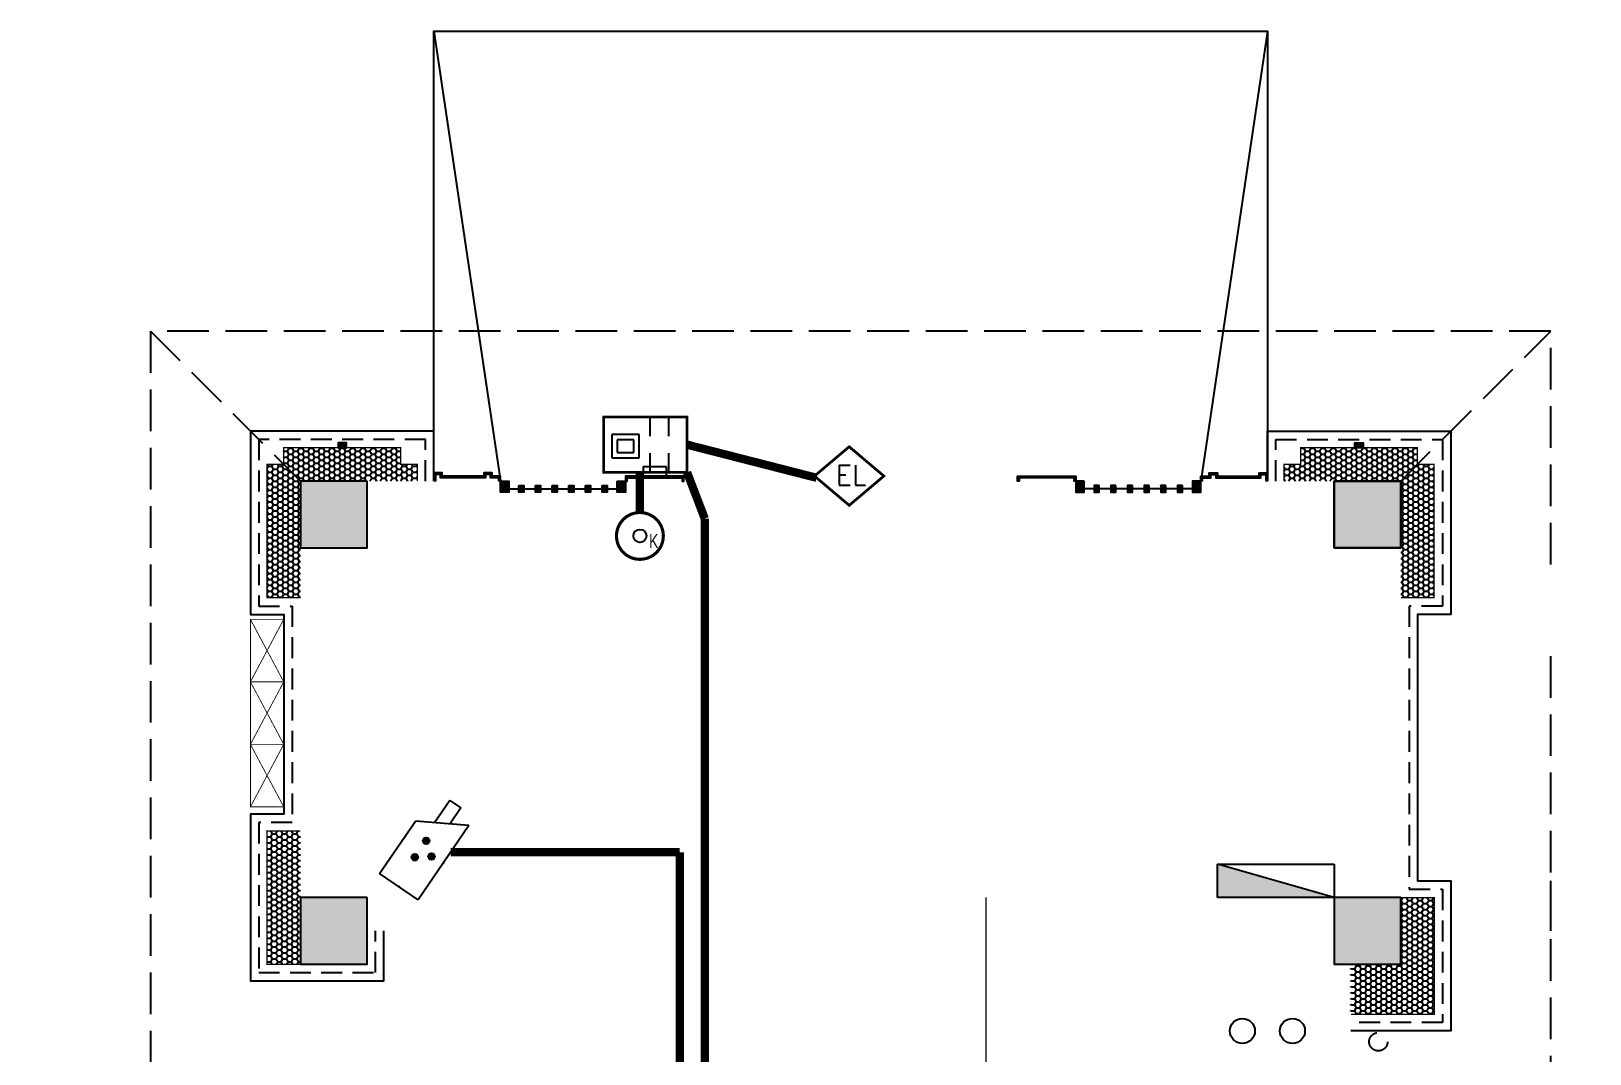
# Model space of a CAD drawing. Extents: x 3774419 to 4775970, y -926964 to 2266.
# Drawn here: x 4460757 to 4470105, y -729392 to -723255 of the extents above; entities that cross this region are included whole.
import ezdxf
from ezdxf.enums import TextEntityAlignment as Align

# ---------------------------------------------------------------- set-up
doc = ezdxf.new("R2010")
doc.units = 0
doc.header["$LTSCALE"] = 1000
doc.header["$MEASUREMENT"] = 0
doc.linetypes.add('DASH', pattern=[0.35, 0.25, -0.1])
doc.linetypes.add('HIDDEN', pattern=[0.375, 0.25, -0.125])
doc.layers.get('0').update_dxf_attribs({"linetype": 'CONTINUOUS'})
for name, color, linetype in [('!!电气', 1, 'CONTINUOUS'), ('A-EQPM-MECH', 191, 'CONTINUOUS'), ('EQUIP-安防', 3, 'CONTINUOUS'), ('EQUIP_消火栓', 7, 'CONTINUOUS'), ('VPIPE-消防', 1, 'TG_X'), ('VPIPE-给水', 3, 'TG_J'), ('VPIPE-雨水', 4, 'DASH'), ('WIRE-安防', 4, 'CONTINUOUS'), ('WIRE-消防', 4, 'CONTINUOUS'), ('修改标示', 212, 'CONTINUOUS'), ('卫生间', 6, 'CONTINUOUS'), ('电气', 6, 'CONTINUOUS'), ('看线', 185, 'CONTINUOUS'), ('立面', 73, 'CONTINUOUS'), ('立面-看线', 251, 'CONTINUOUS'), ('设备', 253, 'CONTINUOUS'), ('铝合金', 144, 'CONTINUOUS')]:
    doc.layers.add(name, color=color, linetype=linetype)
doc.layers.add('PUB_HATCH', color=8, linetype='CONTINUOUS', lineweight=9)
doc.layers.add('STAIR', color=252, linetype='CONTINUOUS', lineweight=20)
doc.styles.add('_TEL_DIM', font='SIMPLEX', dxfattribs={"width": 0.8, "height": 3.5, "bigfont": 'HZTXT'})
doc.styles.add('SM1', font='realsz.shx', dxfattribs={"width": 0.75, "bigfont": 'realhz.shx'})
doc.styles.get("Standard").update_dxf_attribs({"font": 'gbenor.shx', "bigfont": 'gbcbig.shx'})
doc.styles.add('TG_LINETYPE', font='SIMPLEX', dxfattribs={"width": 0.8, "height": 3, "bigfont": 'HZTXT'})
doc.linetypes.add('TG_J', pattern='A,2,-0.22,["J",TG_LINETYPE,S=0.1,R=0,X=-0.18,Y=-0.15],0', length=2.22)
doc.linetypes.add('TG_X', pattern='A,4,-0.3,["X",TG_LINETYPE,S=0.1,R=0,X=-0.23,Y=-0.15],0', length=4.3)
pattern_1 = [(45, (-879550.0308, -779765.5013), (-2.24506403, 2.24506403), [])]
pattern_2 = [(45, (-879750.0308, -780835.0008), (-2.24506403, 2.24506403), [])]
pattern_3 = [(45, (-691492.517, -939480.5144), (-2.24506403, 2.24506403), [])]
pattern_4 = [(45, (-691392.517, -939480.5153), (-2.24506403, 2.24506403), [])]
pattern_5 = [(45, (-691292.517, -939480.5162), (-2.24506403, 2.24506403), [])]
pattern_6 = [(45, (-691192.517, -939480.517), (-2.24506403, 2.24506403), [])]
pattern_7 = [(45, (-691092.517, -939480.518), (-2.24506403, 2.24506403), [])]
pattern_8 = [(45, (-690992.517, -939480.519), (-2.24506403, 2.24506403), [])]
pattern_9 = [(45, (-691602.5177, -939480.5138), (-2.24506403, 2.24506403), [])]
pattern_10 = [(45, (-690902.5144, -939480.51), (-2.24506403, 2.24506403), [])]
pattern_11 = [(0, (-420517.216, -516416.725), (30.95625, 17.872595), [20.6375, -41.275]), (120, (-420517.216, -516416.725), (-30.9562463, 17.8726014), [20.6375, -41.275]), (60, (-420517.216, -516416.725), (3.7e-06, 35.7451964), [-41.275, 20.6375])]
pattern_12 = [(45, (-691542.282, -939480.3315), (-2.24506403, 2.24506403), [])]

# ---------------------------------------------------------------- blocks, each defined once
blk = doc.blocks.new('A$C148B7D8E')
at = {"layer": '卫生间', "color": 252, "linetype": 'DASH'}
for p, q in [((7700, 15400), (8600, 14500)), ((15200, 14500), (16100, 15400))]:
    blk.add_line(p, q, dxfattribs=at)
for points in [[(16100, 14000), (16100, 15400), (7700, 15400), (7700, 10800), (7300, 10800), (7300, 10000), (900, 10000), (900, 9000), (-900, 9000), (-900, -900), (1750, -900), (1750, -2100), (23450, -2100), (23450, -900), (25100, -900)], [(25100, 9000), (24300, 9000), (24300, 10000), (17900, 10000), (17900, 10800), (16100, 10800), (16100, 12200)]]:
    blk.add_lwpolyline(points, dxfattribs=at)
blk = doc.blocks.new('A$C1F074C3D')
at = {"layer": 'STAIR', "color": 252}
blk.add_line((-1190, 4160), (-1190, 1703.5), dxfattribs=at)
blk = doc.blocks.new('$TwtSys$00000434')
at = {"color": 252}
for p, q in [((-0.5, 0.5), (-0.5, -0.5)), ((-0.5, -0.5), (0.5, 0.5)), ((0.5, 0.5), (-0.5, 0.5)), ((0.5, -0.5), (0.5, 0.5)), ((-0.5, -0.5), (0.5, -0.5))]:
    blk.add_line(p, q, dxfattribs=at)
blk.add_solid([(0.5, -0.5), (0.5, 0.5), (-0.5, -0.5)], dxfattribs=at)
blk = doc.blocks.new('A$C028C60F5')
at = {"color": 252}
blk.add_lwpolyline([(400, 0), (0, 0), (0, -400), (400, -400)], close=True, dxfattribs=at)
at = {"layer": 'PUB_HATCH', "color": 252}
blk.add_solid([(0, -400), (400, -400), (0, 0), (400, 0)], dxfattribs=at)
blk = doc.blocks.new('A$C7D502F78')
at = {"layer": '修改标示', "ltscale": 2}
blk.add_lwpolyline([(-150.6, 197.3), (-10.6, 197.3), (-10.6, 142.3), (-150.6, 142.3)], close=True, dxfattribs=at)
blk = doc.blocks.new('A$C3EFA6995')
for p in [(9700, 100), (9700, -2400), (15900, -2400)]:
    blk.add_blockref('A$C028C60F5', p)
at = {"xscale": -1}
blk.add_blockref('A$C028C60F5', (16300, 100), dxfattribs=at)
blk = doc.blocks.new('A$C24590F8F')
at = {"layer": '立面'}
h = blk.add_hatch(dxfattribs=at)
h.set_pattern_fill('ANSI31', color=252, scale=2)
h.set_pattern_definition(pattern_1)
h.paths.add_polyline_path([(8725.3, 15800), (8775.3, 15800), (8775.3, 15830), (8725.3, 15830)])
h = blk.add_hatch(dxfattribs=at)
h.set_pattern_fill('ANSI31', color=252, scale=2)
h.set_pattern_definition(pattern_1)
h.paths.add_polyline_path([(14874.7, 15800), (14824.7, 15800), (14824.7, 15830), (14874.7, 15830)])
h = blk.add_hatch(dxfattribs=at)
h.set_pattern_fill('ANSI31', color=252, scale=2)
h.set_pattern_definition(pattern_12)
h.paths.add_polyline_path([(9300.2, 15600.1), (9700, 15600.1), (9700, 15630.1), (9650, 15630.1), (9650, 15650.2), (9600, 15650.2), (9600, 15630.2), (9350.1, 15630), (9350, 15650.2), (9300.2, 15650.2)])
h.paths.add_polyline_path([(9310.2, 15600.1), (9690, 15600.1), (9690, 15620.1), (9640, 15620.1), (9640, 15640.2), (9610, 15640.2), (9610, 15620.2), (9340.2, 15620), (9340, 15640.2), (9310.2, 15640.2)])
h = blk.add_hatch(dxfattribs=at)
h.set_pattern_fill('ANSI31', color=252, scale=2)
h.set_pattern_definition(pattern_2)
edge = h.paths.add_edge_path()
edge.add_line((10450, 15600), (10460, 15600))
edge.add_line((10460, 15600), (10460, 15620))
edge.add_line((10460, 15620), (10790, 15620))
edge.add_line((10790, 15620), (10790, 15600.1))
edge.add_line((10790, 15600.1), (10800, 15600))
edge.add_line((10800, 15600), (10800, 15630))
edge.add_line((10800, 15630), (10450, 15630))
edge.add_line((10450, 15630), (10450, 15600))
h = blk.add_hatch(dxfattribs=at)
h.set_pattern_fill('ANSI31', color=252, scale=2)
h.set_pattern_definition(pattern_2)
edge = h.paths.add_edge_path()
edge.add_line((13150, 15600), (13140, 15600))
edge.add_line((13140, 15600), (13140, 15620))
edge.add_line((13140, 15620), (12810, 15620))
edge.add_line((12810, 15620), (12810, 15600.1))
edge.add_line((12810, 15600.1), (12800, 15600))
edge.add_line((12800, 15600), (12800, 15630))
edge.add_line((12800, 15630), (13150, 15630))
edge.add_line((13150, 15630), (13150, 15600))
h = blk.add_hatch(dxfattribs=at)
h.set_pattern_fill('ANSI31', color=252, scale=2)
h.set_pattern_definition(pattern_12)
h.paths.add_polyline_path([(14299.8, 15600.1), (13900.1, 15600.1), (13900.1, 15630.1), (13950.1, 15630.1), (13950.1, 15650.2), (14000.1, 15650.2), (14000.1, 15630.2), (14249.9, 15630), (14250.1, 15650.2), (14299.8, 15650.2)])
h.paths.add_polyline_path([(14289.8, 15600.1), (13910.1, 15600.1), (13910.1, 15620.1), (13960.1, 15620.1), (13960.1, 15640.2), (13990.1, 15640.2), (13990.1, 15620.2), (14259.8, 15620), (14260, 15640.2), (14289.8, 15640.2)])
h = blk.add_hatch(dxfattribs=at)
h.set_pattern_fill('ANSI31', color=252, scale=2)
h.set_pattern_definition(pattern_9)
h.paths.add_polyline_path([(9700, 15600), (9750, 15600), (9750, 15533.3), (9700, 15533.3)])
h = blk.add_hatch(dxfattribs=at)
h.set_pattern_fill('ANSI31', color=252, scale=2)
h.set_pattern_definition(pattern_3)
h.paths.add_polyline_path([(9810, 15573), (9840, 15573), (9840, 15533.3), (9810, 15533.3)])
h = blk.add_hatch(dxfattribs=at)
h.set_pattern_fill('ANSI31', color=252, scale=2)
h.set_pattern_definition(pattern_4)
h.paths.add_polyline_path([(9910, 15573), (9940, 15573), (9940, 15533.3), (9910, 15533.3)])
h = blk.add_hatch(dxfattribs=at)
h.set_pattern_fill('ANSI31', color=252, scale=2)
h.set_pattern_definition(pattern_5)
h.paths.add_polyline_path([(10010, 15573), (10040, 15573), (10040, 15533.3), (10010, 15533.3)])
h = blk.add_hatch(dxfattribs=at)
h.set_pattern_fill('ANSI31', color=252, scale=2)
h.set_pattern_definition(pattern_6)
h.paths.add_polyline_path([(10110, 15573), (10140, 15573), (10140, 15533.3), (10110, 15533.3)])
h = blk.add_hatch(dxfattribs=at)
h.set_pattern_fill('ANSI31', color=252, scale=2)
h.set_pattern_definition(pattern_7)
h.paths.add_polyline_path([(10210, 15573), (10240, 15573), (10240, 15533.3), (10210, 15533.3)])
h = blk.add_hatch(dxfattribs=at)
h.set_pattern_fill('ANSI31', color=252, scale=2)
h.set_pattern_definition(pattern_8)
h.paths.add_polyline_path([(10310, 15573), (10340, 15573), (10340, 15533.3), (10310, 15533.3)])
h = blk.add_hatch(dxfattribs=at)
h.set_pattern_fill('ANSI31', color=252, scale=2)
h.set_pattern_definition(pattern_10)
h.paths.add_polyline_path([(10400, 15600), (10450, 15600), (10450, 15533.3), (10400, 15533.3)])
h = blk.add_hatch(dxfattribs=at)
h.set_pattern_fill('ANSI31', color=252, scale=2)
h.set_pattern_definition(pattern_10)
h.paths.add_polyline_path([(13200, 15600), (13150, 15600), (13150, 15533.3), (13200, 15533.3)])
h = blk.add_hatch(dxfattribs=at)
h.set_pattern_fill('ANSI31', color=252, scale=2)
h.set_pattern_definition(pattern_8)
h.paths.add_polyline_path([(13290, 15573), (13260, 15573), (13260, 15533.3), (13290, 15533.3)])
h = blk.add_hatch(dxfattribs=at)
h.set_pattern_fill('ANSI31', color=252, scale=2)
h.set_pattern_definition(pattern_7)
h.paths.add_polyline_path([(13390, 15573), (13360, 15573), (13360, 15533.3), (13390, 15533.3)])
h = blk.add_hatch(dxfattribs=at)
h.set_pattern_fill('ANSI31', color=252, scale=2)
h.set_pattern_definition(pattern_6)
h.paths.add_polyline_path([(13490, 15573), (13460, 15573), (13460, 15533.3), (13490, 15533.3)])
h = blk.add_hatch(dxfattribs=at)
h.set_pattern_fill('ANSI31', color=252, scale=2)
h.set_pattern_definition(pattern_5)
h.paths.add_polyline_path([(13590, 15573), (13560, 15573), (13560, 15533.3), (13590, 15533.3)])
h = blk.add_hatch(dxfattribs=at)
h.set_pattern_fill('ANSI31', color=252, scale=2)
h.set_pattern_definition(pattern_4)
h.paths.add_polyline_path([(13690, 15573), (13660, 15573), (13660, 15533.3), (13690, 15533.3)])
h = blk.add_hatch(dxfattribs=at)
h.set_pattern_fill('ANSI31', color=252, scale=2)
h.set_pattern_definition(pattern_3)
h.paths.add_polyline_path([(13790, 15573), (13760, 15573), (13760, 15533.3), (13790, 15533.3)])
h = blk.add_hatch(dxfattribs=at)
h.set_pattern_fill('ANSI31', color=252, scale=2)
h.set_pattern_definition(pattern_9)
h.paths.add_polyline_path([(13900, 15600), (13850, 15600), (13850, 15533.3), (13900, 15533.3)])
at = {"layer": '立面-看线'}
h = blk.add_hatch(dxfattribs=at)
h.set_pattern_fill('HONEY', color=252, scale=13)
h.set_pattern_definition(pattern_11)
h.paths.add_polyline_path([(9100.3, 15700), (9100.3, 15800), (8400.3, 15800), (8400.3, 15700), (8300.3, 15700), (8300.3, 14900), (8500, 14900), (8500, 15600), (9199.4, 15600), (9199.4, 15700)])
h = blk.add_hatch(dxfattribs=at)
h.set_pattern_fill('HONEY', color=252, scale=13)
h.set_pattern_definition(pattern_11)
h.paths.add_polyline_path([(14499.7, 15700), (14499.7, 15800), (15199.7, 15800), (15199.7, 15700), (15299.7, 15700), (15299.7, 14900), (15100, 14900), (15100, 15600), (14400.6, 15600), (14400.6, 15700)])
h = blk.add_hatch(dxfattribs=at)
h.set_pattern_fill('HONEY', color=252, scale=13)
h.set_pattern_definition([(0, (-420616.579, -519516.725), (30.95625, 17.872595), [20.6375, -41.275]), (120, (-420616.579, -519516.725), (-30.9562463, 17.8726014), [20.6375, -41.275]), (60, (-420616.579, -519516.725), (3.7e-06, 35.7451964), [-41.275, 20.6375])])
h.paths.add_polyline_path([(8500, 12900), (8500, 12900), (8500, 13500), (8300.6, 13500), (8300.6, 12700), (8500, 12700)])
h = blk.add_hatch(dxfattribs=at)
h.set_pattern_fill('HONEY', color=252, scale=13)
h.set_pattern_definition([(0, (-420616.579, -519916.725), (30.95625, 17.872595), [20.6375, -41.275]), (120, (-420616.579, -519916.725), (-30.9562463, 17.8726014), [20.6375, -41.275]), (60, (-420616.579, -519916.725), (3.7e-06, 35.7451964), [-41.275, 20.6375])])
h.paths.add_polyline_path([(14800, 12700), (15100, 12700), (15100, 13100), (15299.4, 13100), (15299.4, 12400), (14800, 12400)])
at = {"color": 252, "const_width": 8}
for points in [[(8500, 14900), (8300.3, 14900), (8300.3, 15700), (8400.3, 15700), (8400.3, 15800), (8690.3, 15800), (8690.3, 15800), (8810.3, 15800), (8810.3, 15800), (9100.3, 15800), (9100.3, 15700), (9200.3, 15700), (9200.3, 15600)], [(15100, 14900), (15299.7, 14900), (15299.7, 15700), (15199.7, 15700), (15199.7, 15800), (14909.7, 15800), (14909.7, 15800), (14789.7, 15800), (14789.7, 15800), (14499.7, 15800), (14499.7, 15700), (14399.7, 15700), (14399.7, 15600)], [(8500, 13500), (8300, 13500), (8300, 12700), (8900, 12700), (8900, 12900)], [(15100, 13100), (15300, 13100), (15300, 12400), (14800, 12400)]]:
    blk.add_lwpolyline(points, dxfattribs=at)
at = {"layer": 'A-EQPM-MECH', "color": 252}
for points in [[(9300.3, 15600), (9300.3, 18300), (14300.2, 18300), (14300.2, 15600)], [(9300.3, 18300), (9700, 15600)], [(14300, 18300), (13900, 15600)]]:
    blk.add_lwpolyline(points, dxfattribs=at)
at = {"layer": 'VPIPE-消防', "color": 252, "linetype": 'Continuous'}
blk.add_circle((14150, 12300), 75, dxfattribs=at)
at = {"layer": 'VPIPE-给水', "color": 252, "linetype": 'Continuous'}
blk.add_circle((14450, 12300), 75, dxfattribs=at)
at = {"layer": 'VPIPE-雨水', "color": 252}
blk.add_circle((14965, 12235), 55, dxfattribs=at)
at = {"layer": '卫生间', "color": 252, "linetype": 'DASH'}
blk.add_line((16000, 12900), (16000, 14600), dxfattribs=at)
at = {"layer": '看线', "color": 252}
for points in [[(9300.3, 15600), (9300.3, 15900), (8200.3, 15900), (8200.3, 14800), (8400, 14800), (8400, 13600), (8200, 13600), (8200, 12600), (9000, 12600), (9000, 12900)], [(14299.7, 15600), (14299.7, 15900), (15399.7, 15900), (15399.7, 14800), (15200, 14800), (15200, 13200), (15400, 13200), (15400, 12300), (14800, 12300)]]:
    blk.add_lwpolyline(points, dxfattribs=at)
at = {"layer": '看线', "color": 252, "linetype": 'HIDDEN', "ltscale": 0.5}
for points in [[(9250.3, 15600), (9250.3, 15850), (8250.3, 15850), (8250.3, 14850), (8450, 14850), (8450, 13550), (8250, 13550), (8250, 12650), (8950, 12650), (8950, 12900)], [(14349.7, 15600), (14349.7, 15850), (15349.7, 15850), (15349.7, 14850), (15150, 14850), (15150, 13150), (15350, 13150), (15350, 12350), (14800, 12350)]]:
    blk.add_lwpolyline(points, dxfattribs=at)
at = {"layer": '立面', "color": 252}
for p, q in [((9910, 15573), (9940, 15573)), ((9910, 15533.3), (9910, 15573)), ((9940, 15533.3), (9910, 15533.3)), ((9940, 15573), (9940, 15533.3)), ((13690, 15573), (13660, 15573)), ((13660, 15573), (13660, 15533.3)), ((13660, 15533.3), (13690, 15533.3)), ((13690, 15533.3), (13690, 15573))]:
    blk.add_line(p, q, dxfattribs=at)
for points in [[(8725.3, 15800), (8775.3, 15800), (8775.3, 15830), (8725.3, 15830)], [(14874.7, 15800), (14824.7, 15800), (14824.7, 15830), (14874.7, 15830)], [(9700, 15600), (9750, 15600), (9750, 15533.3), (9700, 15533.3)], [(10010, 15573), (10040, 15573), (10040, 15533.3), (10010, 15533.3)], [(10110, 15573), (10140, 15573), (10140, 15533.3), (10110, 15533.3)], [(10210, 15573), (10240, 15573), (10240, 15533.3), (10210, 15533.3)], [(10310, 15573), (10340, 15573), (10340, 15533.3), (10310, 15533.3)], [(10400, 15600), (10450, 15600), (10450, 15533.3), (10400, 15533.3)], [(13200, 15600), (13150, 15600), (13150, 15533.3), (13200, 15533.3)], [(13290, 15573), (13260, 15573), (13260, 15533.3), (13290, 15533.3)], [(13390, 15573), (13360, 15573), (13360, 15533.3), (13390, 15533.3)], [(13490, 15573), (13460, 15573), (13460, 15533.3), (13490, 15533.3)], [(13590, 15573), (13560, 15573), (13560, 15533.3), (13590, 15533.3)], [(13900, 15600), (13850, 15600), (13850, 15533.3), (13900, 15533.3)]]:
    blk.add_lwpolyline(points, close=True, dxfattribs=at)
for points in [[(10450, 15600), (10460, 15600), (10460, 15620), (10790, 15620), (10790, 15600.1), (10800, 15600), (10800, 15630), (10450, 15630), (10450, 15600)], [(13150, 15600), (13140, 15600), (13140, 15620), (12810, 15620), (12810, 15600.1), (12800, 15600), (12800, 15630), (13150, 15630), (13150, 15600)]]:
    blk.add_lwpolyline(points, dxfattribs=at)
at = {"layer": '设备', "color": 252, "const_width": 5}
for points in [[(8400, 14395), (8400, 14770), (8200, 14770), (8200, 14395)], [(8400, 14020), (8400, 14395), (8200, 14395), (8200, 14020)], [(8400, 13645), (8400, 14020), (8200, 14020), (8200, 13645)]]:
    blk.add_lwpolyline(points, close=True, dxfattribs=at)
for points in [[(8400, 14770), (8200, 14395)], [(8200, 14770), (8400, 14395)], [(8400, 14395), (8200, 14020)], [(8200, 14395), (8400, 14020)], [(8400, 14020), (8200, 13645)], [(8200, 14020), (8400, 13645)]]:
    blk.add_lwpolyline(points, dxfattribs=at)
at = {"layer": '铝合金', "color": 252}
for p, q in [((9750, 15553.2), (9810, 15553.2)), ((9840, 15553.2), (9910, 15553.2)), ((9940, 15553.2), (10010, 15553.2)), ((10040, 15553.2), (10110, 15553.2)), ((10140, 15553.2), (10210, 15553.2)), ((10240, 15553.2), (10310, 15553.2)), ((10340, 15553.2), (10400, 15553.2)), ((13260, 15553.2), (13200, 15553.2)), ((13360, 15553.2), (13290, 15553.2)), ((13460, 15553.2), (13390, 15553.2)), ((13560, 15553.2), (13490, 15553.2)), ((13660, 15553.2), (13590, 15553.2)), ((13760, 15553.2), (13690, 15553.2)), ((13850, 15553.2), (13790, 15553.2))]:
    blk.add_line(p, q, dxfattribs=at)
for points in [[(8725.3, 15800), (8775.3, 15800), (8775.3, 15830), (8725.3, 15830)], [(14874.7, 15800), (14824.7, 15800), (14824.7, 15830), (14874.7, 15830)], [(9700, 15600), (9750, 15600), (9750, 15533.3), (9700, 15533.3)], [(9810, 15573), (9840, 15573), (9840, 15533.3), (9810, 15533.3)], [(9910, 15573), (9940, 15573), (9940, 15533.3), (9910, 15533.3)], [(10010, 15573), (10040, 15573), (10040, 15533.3), (10010, 15533.3)], [(10110, 15573), (10140, 15573), (10140, 15533.3), (10110, 15533.3)], [(10210, 15573), (10240, 15573), (10240, 15533.3), (10210, 15533.3)], [(10310, 15573), (10340, 15573), (10340, 15533.3), (10310, 15533.3)], [(10400, 15600), (10450, 15600), (10450, 15533.3), (10400, 15533.3)], [(13200, 15600), (13150, 15600), (13150, 15533.3), (13200, 15533.3)], [(13290, 15573), (13260, 15573), (13260, 15533.3), (13290, 15533.3)], [(13390, 15573), (13360, 15573), (13360, 15533.3), (13390, 15533.3)], [(13490, 15573), (13460, 15573), (13460, 15533.3), (13490, 15533.3)], [(13590, 15573), (13560, 15573), (13560, 15533.3), (13590, 15533.3)], [(13690, 15573), (13660, 15573), (13660, 15533.3), (13690, 15533.3)], [(13790, 15573), (13760, 15573), (13760, 15533.3), (13790, 15533.3)], [(13900, 15600), (13850, 15600), (13850, 15533.3), (13900, 15533.3)]]:
    blk.add_lwpolyline(points, close=True, dxfattribs=at)
for points in [[(9700, 15600.1), (9700, 15630.1), (9650, 15630.1), (9650, 15650.2), (9600, 15650.2), (9600, 15630.2), (9350.1, 15630), (9350, 15650.2), (9300.2, 15650.2), (9300.2, 15600.1)], [(9690, 15600.1), (9690, 15620.1), (9640, 15620.1), (9640, 15640.2), (9610, 15640.2), (9610, 15620.2), (9340.2, 15620), (9340, 15640.2), (9310.2, 15640.2), (9310.2, 15600.1)], [(10450, 15600), (10460, 15600), (10460, 15620), (10790, 15620), (10790, 15600.1), (10800, 15600), (10800, 15630), (10450, 15630), (10450, 15600)], [(13150, 15600), (13140, 15600), (13140, 15620), (12810, 15620), (12810, 15600.1), (12800, 15600), (12800, 15630), (13150, 15630), (13150, 15600)], [(13900.1, 15600.1), (13900.1, 15630.1), (13950.1, 15630.1), (13950.1, 15650.2), (14000.1, 15650.2), (14000.1, 15630.2), (14249.9, 15630), (14250.1, 15650.2), (14299.8, 15650.2), (14299.8, 15600.1)], [(13910.1, 15600.1), (13910.1, 15620.1), (13960.1, 15620.1), (13960.1, 15640.2), (13990.1, 15640.2), (13990.1, 15620.2), (14259.8, 15620), (14260, 15640.2), (14289.8, 15640.2), (14289.8, 15600.1)]]:
    blk.add_lwpolyline(points, dxfattribs=at)
at = {"color": 252}
for name, p in [('A$C148B7D8E', (-100, 1100)), ('A$C3EFA6995', (-1200, 15500)), ('A$C028C60F5', (14700, 15600)), ('A$C1F074C3D', (13800, 8940))]:
    blk.add_blockref(name, p, dxfattribs=at)
at = {"layer": 'EQUIP_消火栓', "color": 252, "xscale": -700, "yscale": 200, "zscale": 700}
blk.add_blockref('$TwtSys$00000434', (14350, 13200), dxfattribs=at)
at = {"layer": '修改标示', "color": 252, "ltscale": 2, "xscale": -1}
blk.add_blockref('A$C7D502F78', (10544.4, 15487.7), dxfattribs=at)
blk = doc.blocks.new('$equip$00002474')
for p, q in [((-0.52, 0), (0, 0.44)), ((0, 0.44), (0.52, 0)), ((0, -0.44), (-0.52, 0)), ((0.52, 0), (0, -0.44))]:
    blk.add_line(p, q)
at = {"const_width": 0.04}
blk.add_lwpolyline([(0, 0.44), (-0.52, 0), (0, -0.44), (0.52, 0), (0, 0.44), (-0.52, 0)], dxfattribs=at)
for p in [(0, 0.44), (-0.52, 0), (0.52, 0), (0, -0.44)]:
    blk.add_point(p)
at = {"color": 7, "style": '_TEL_DIM'}
blk.add_attdef('$TEXT$', text='', height=0.3, dxfattribs=at).set_placement((0.028, 0.012), align=Align.MIDDLE_CENTER)
at = {"color": 7, "style": '_TEL_DIM', "flags": 1}
blk.add_attdef('A', text='', height=0.00002, dxfattribs=at).set_placement((0, 0), align=Align.MIDDLE_CENTER)
blk = doc.blocks.new('$equip$00002625')
at = {"linetype": 'Continuous'}
for p, q in [((-0.625, -0.415), (-0.625, 0.415)), ((-0.625, 0.415), (0.625, 0.415)), ((0.071, 0.129), (0.071, 0.415)), ((0.35, 0.129), (0.35, 0.415)), ((0.625, 0.415), (0.625, -0.415)), ((0.071, -0.415), (0.071, -0.129)), ((0.35, -0.415), (0.35, -0.129)), ((0.625, -0.415), (-0.625, -0.415))]:
    blk.add_line(p, q, dxfattribs=at)
for p, q in [((-0.092, 0.153), (-0.504, 0.153)), ((-0.504, 0.153), (-0.504, -0.199)), ((-0.172, 0.073), (-0.424, 0.073)), ((-0.424, 0.073), (-0.424, -0.119)), ((-0.172, -0.119), (-0.172, 0.073)), ((-0.092, -0.199), (-0.092, 0.153)), ((-0.504, -0.199), (-0.092, -0.199)), ((-0.424, -0.119), (-0.172, -0.119))]:
    blk.add_line(p, q)
at = {"const_width": 0.04}
blk.add_lwpolyline([(-0.625, 0.415), (0.625, 0.415), (0.625, -0.415), (-0.625, -0.415), (-0.625, 0.415), (0.625, 0.415)], dxfattribs=at)
for p in [(0, 0.415), (-0.625, 0), (0.625, 0), (0, -0.415)]:
    blk.add_point(p)
at = {"color": 7, "style": '_TEL_DIM', "flags": 1}
blk.add_attdef('A', text='', height=0.000025, dxfattribs=at).set_placement((0, 0), align=Align.MIDDLE_CENTER)
blk = doc.blocks.new('$equip$00001465')
for p, q in [((-0.6, 0.35), (-0.2, -0.35)), ((-0.6, 0.35), (0.75, 0.35)), ((0.75, 0.35), (0.75, -0.35)), ((-0.75, 0.1), (-0.457, 0.1)), ((-0.75, -0.1), (-0.75, 0.1)), ((-0.75, -0.1), (-0.343, -0.1)), ((0.75, -0.35), (-0.2, -0.35))]:
    blk.add_line(p, q)
for centre in [(-0.05, -0.05), (0.1, 0.15), (0.25, -0.05)]:
    blk.add_circle(centre, 0.05)
for p in [(0.075, 0.35), (-0.75, 0), (0.75, 0), (0.075, -0.35)]:
    blk.add_point(p)
for points in [[(-0.05, 0), (-0.05, 0), (-0.075, -0.007), (-0.025, -0.007)], [(0.057, 0.175), (0.143, 0.175), (0.05, 0.15), (0.15, 0.15)], [(0.057, 0.125), (0.143, 0.125), (0.05, 0.15), (0.15, 0.15)], [(0.075, 0.193), (0.125, 0.193), (0.057, 0.175), (0.143, 0.175)], [(0.075, 0.107), (0.125, 0.107), (0.057, 0.125), (0.143, 0.125)], [(0.1, 0.2), (0.1, 0.2), (0.075, 0.193), (0.125, 0.193)], [(0.1, 0.1), (0.1, 0.1), (0.075, 0.107), (0.125, 0.107)], [(0.25, 0), (0.25, 0), (0.225, -0.007), (0.275, -0.007)], [(-0.093, -0.025), (-0.007, -0.025), (-0.1, -0.05), (0, -0.05)], [(-0.093, -0.075), (-0.007, -0.075), (-0.1, -0.05), (0, -0.05)], [(-0.075, -0.007), (-0.025, -0.007), (-0.093, -0.025), (-0.007, -0.025)], [(-0.075, -0.093), (-0.025, -0.093), (-0.093, -0.075), (-0.007, -0.075)], [(-0.05, -0.1), (-0.05, -0.1), (-0.075, -0.093), (-0.025, -0.093)], [(0.207, -0.025), (0.293, -0.025), (0.2, -0.05), (0.3, -0.05)], [(0.207, -0.075), (0.293, -0.075), (0.2, -0.05), (0.3, -0.05)], [(0.225, -0.007), (0.275, -0.007), (0.207, -0.025), (0.293, -0.025)], [(0.225, -0.093), (0.275, -0.093), (0.207, -0.075), (0.293, -0.075)], [(0.25, -0.1), (0.25, -0.1), (0.225, -0.093), (0.275, -0.093)]]:
    blk.add_solid(points)
at = {"flags": 9}
blk.add_attdef('A', (-0.016, -0.016), '', height=0.00002, dxfattribs=at)
blk = doc.blocks.new('$equip$00002479')
at = {"const_width": 0.04}
blk.add_lwpolyline([(-0.3, 0, 1), (0.3, 0, 1), (-0.3, 0, 0.942883)], format="xyb", dxfattribs=at)
for radius in [0.3, 0.0841]:
    blk.add_circle((0, 0), radius)
for p in [(0, 0.3), (-0.3, 0), (0.3, 0), (0, -0.3)]:
    blk.add_point(p)
at = {"color": 7, "style": '_TEL_DIM', "flags": 1}
blk.add_attdef('A', text='', height=0.00002, dxfattribs=at).set_placement((0, 0), align=Align.MIDDLE_CENTER)
blk = doc.blocks.new('A$C18BE6784')
at = {"layer": 'EQUIP-安防', "linetype": 'ByBlock', "xscale": 400, "yscale": 400, "zscale": 400}
blk.add_blockref('$equip$00002479', (-46.8, 62.1), dxfattribs=at)
at = {"layer": 'EQUIP-安防', "color": 7, "linetype": 'ByBlock', "style": 'SM1', "width": 0.75}
blk.add_text('K', height=71.8, dxfattribs=at).set_placement((0, 0))

msp = doc.modelspace()

# ---------------------------------------------------------------- linework, layer by layer
at = {"layer": 'WIRE-安防', "color": 6, "const_width": 50}
for points in [[(4464690.9, -725736.5), (4465468.1, -725935.6)], [(4464797, -726180.3), (4464690.9, -725902.5)], [(4464797, -730404.9), (4464797, -726180.3)]]:
    msp.add_lwpolyline(points, dxfattribs=at)
at = {"layer": 'WIRE-安防', "color": 6, "linetype": 'Continuous', "const_width": 50}
msp.add_lwpolyline([(4464408, -726143.9), (4464408, -725902.5)], dxfattribs=at)
at = {"layer": 'WIRE-消防', "color": 4, "const_width": 50}
for points in [[(4463273.1, -728182.9), (4464646.7, -728182.9)], [(4464646.7, -728182.9), (4464646.7, -730230.8)]]:
    msp.add_lwpolyline(points, dxfattribs=at)

# ---------------------------------------------------------------- block references
at = {"layer": '!!电气'}
msp.add_blockref('A$C24590F8F', (4453872, -741554.9), dxfattribs=at)
at = {"layer": 'EQUIP-安防', "color": 6, "xscale": 400, "yscale": 400, "zscale": 400}
msp.add_blockref('$equip$00002625', (4464440.9, -725736.5), dxfattribs=at)
at = {"layer": 'EQUIP-安防', "xscale": 400, "yscale": 400, "zscale": 400}
msp.add_blockref('$equip$00002474', (4465663.3, -725924.8), dxfattribs=at).add_auto_attribs({'$TEXT$': 'EL'})
at = {"layer": 'EQUIP-安防', "color": 4, "xscale": 399.9999999999999, "yscale": 399.9999999999999, "zscale": 399.9999999999999, "rotation": 235.5629039216064}
msp.add_blockref('$equip$00001465', (4463131.7, -728141.6), dxfattribs=at)
at = {"layer": '电气', "linetype": 'ByBlock', "xscale": 1.169999999925494, "yscale": 1.169999999925494, "zscale": 1.169999999925494}
msp.add_blockref('A$C18BE6784', (4464462.8, -726356.9), dxfattribs=at)

doc.saveas('drawing.dxf')
